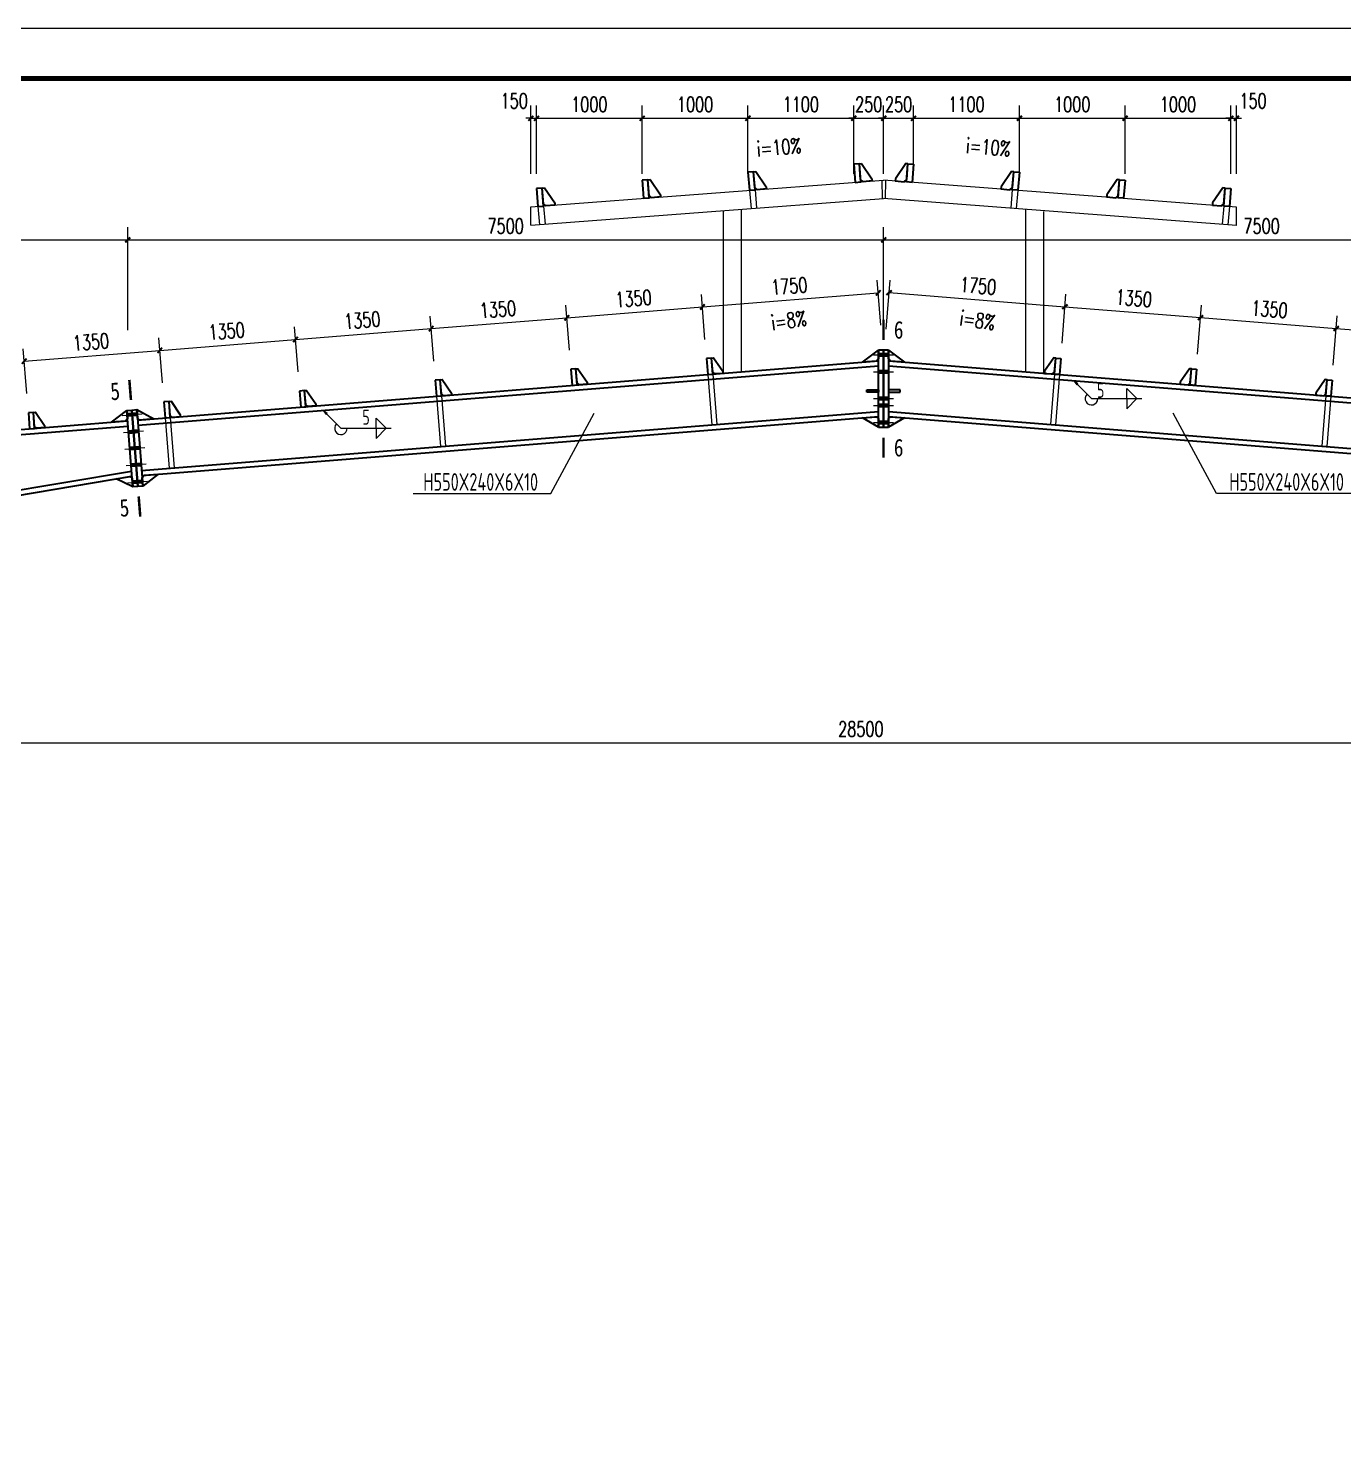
# Model space of a CAD drawing. Extents: x 14475413 to 15955882, y -732572 to -282951.
# Drawn here: x 15643812 to 15669917, y -494784 to -466825 of the extents above; entities that cross this region are included whole.
import ezdxf
from ezdxf.enums import TextEntityAlignment as Align

# ---------------------------------------------------------------- set-up
doc = ezdxf.new("R2010")
doc.units = 0
doc.header["$LTSCALE"] = 1000
doc.header["$MEASUREMENT"] = 0
for name, color, linetype, lineweight in [('10', 7, 'Continuous', 35), ('114', 2, 'Continuous', 18), ('12', 2, 'Continuous', 35), ('14', 2, 'Continuous', 35), ('焊缝标注', 9, 'Continuous', 18)]:
    doc.layers.add(name, color=color, linetype=linetype, lineweight=lineweight)
for name, color, linetype in [('11', 3, 'Continuous'), ('3T_WOOD', 21, 'Continuous'), ('BALCONY', 6, 'Continuous'), ('DIM_SYMB', 3, 'Continuous'), ('PUB_DIM', 3, 'Continuous'), ('PUB_TEXT', 7, 'Continuous'), ('TK', 4, 'Continuous')]:
    doc.layers.add(name, color=color, linetype=linetype)
doc.styles.add('_TCH_DIM', font='SIMPLEX', dxfattribs={"bigfont": 'GBCBIG'})
doc.styles.add('_TCH_DIM_T3', font='SIMPLEX', dxfattribs={"width": 0.705882, "bigfont": 'GBCBIG'})
doc.styles.add('FromPkpm', font='Pkpmeng', dxfattribs={"width": 0.7, "bigfont": 'hztxt'})
doc.styles.add('TSSD_Dimension', font='Tssdeng.shx', dxfattribs={"width": 0.7, "bigfont": 'hztxt.shx'})
doc.styles.add('图框字体', font='', dxfattribs={"width": 0.8})
doc.styles.get('图框字体').set_extended_font_data('NSimSun')
doc.dimstyles.new('_TCH_ARCH&&100', dxfattribs={"dimtxt": 297.5, "dimasz": 100, "dimexe": 250, "dimexo": 300, "dimgap": 126.25, "dimtad": 1, "dimdec": 0, "dimzin": 0, "dimdsep": 46, "dimtxsty": '_TCH_DIM_T3', "dimblk": 'ARCHTICK', "dimcen": 0.09, "dimclrt": 7, "dimazin": 2, "dimtfac": 1, "dimtdec": 0, "dimtix": 1, "dimtmove": 2, "dimatfit": 3, "dimfxl": 0, "dimtolj": 1, "dimtzin": 0, "dimarcsym": 0})

# ---------------------------------------------------------------- blocks, each defined once
blk = doc.blocks.new('GeYuanFrame_62584068', base_point=(20.09, 4.53))
at = {"layer": 'TK'}
blk.add_lwpolyline([(20.09, 4.53), (20.09, 598.53), (1491.09, 598.53), (1491.09, 4.53)], close=True, dxfattribs=at)
at = {"layer": 'TK', "const_width": 1}
blk.add_lwpolyline([(45.09, 588.53), (1481.09, 588.53), (1481.09, 14.53), (45.09, 14.53)], close=True, dxfattribs=at)
blk = doc.blocks.new('_ArchTick')
at = {"color": 0, "linetype": 'ByBlock', "const_width": 0.4}
blk.add_lwpolyline([(-0.5, -0.5), (0.5, 0.5)], dxfattribs=at)
blk = doc.blocks.new('*D722')
at = {"layer": 'Defpoints', "color": 0}
for p in [(15688834, -481001), (15631834, -481816), (15688834, -481816)]:
    blk.add_point(p, dxfattribs=at)
at = {"layer": 'PUB_DIM', "color": 0, "lineweight": -2}
for p, q in [((15631834, -481516), (15631834, -480751)), ((15688834, -481516), (15688834, -480751)), ((15631834, -481001), (15688834, -481001))]:
    blk.add_line(p, q, dxfattribs=at)
at = {"layer": 'PUB_DIM', "color": 0, "lineweight": -2, "xscale": 100, "yscale": 100, "zscale": 100, "rotation": 180}
blk.add_blockref('_ArchTick', (15631834, -481001), dxfattribs=at)
at = {"layer": 'PUB_DIM', "color": 0, "lineweight": -2, "xscale": 100, "yscale": 100, "zscale": 100}
blk.add_blockref('_ArchTick', (15688834, -481001), dxfattribs=at)
at = {"layer": 'PUB_DIM', "color": 7, "insert": (15660334, -480726), "char_height": 297.5, "attachment_point": 5, "style": '_TCH_DIM_T3'}
blk.add_mtext('\\A1;28500', dxfattribs=at)
blk = doc.blocks.new('*D753')
at = {"layer": 'Defpoints', "color": 0}
for p in [(15667786, -468612), (15667675, -470014), (15667786, -470014)]:
    blk.add_point(p, dxfattribs=at)
at = {"layer": 'PUB_DIM', "color": 0, "lineweight": -2}
for p, q in [((15667675, -469714), (15667675, -468362)), ((15667786, -469714), (15667786, -468362)), ((15667675, -468612), (15667575, -468612)), ((15667675, -468612), (15667786, -468612)), ((15667786, -468612), (15667886, -468612))]:
    blk.add_line(p, q, dxfattribs=at)
at = {"layer": 'PUB_DIM', "color": 0, "lineweight": -2, "xscale": 100, "yscale": 100, "zscale": 100}
for p, rotation in [((15667675, -468612), 0.00135150526865857), ((15667786, -468612), 180.0013515052687)]:
    blk.add_blockref('_ArchTick', p, dxfattribs=dict(at, rotation=rotation))
at = {"layer": 'PUB_DIM', "color": 7, "insert": (15668116, -468267), "char_height": 297.5, "attachment_point": 5, "rotation": 0.0014, "style": '_TCH_DIM_T3'}
blk.add_mtext('\\A1;150', dxfattribs=at)
blk = doc.blocks.new('*D754')
at = {"layer": 'Defpoints', "color": 0}
for p in [(15667675, -468612), (15665578, -470015), (15667675, -470014)]:
    blk.add_point(p, dxfattribs=at)
at = {"layer": 'PUB_DIM', "color": 0, "lineweight": -2}
for p, q in [((15665578, -469715), (15665577, -468362)), ((15667675, -469714), (15667675, -468362)), ((15665577, -468612), (15667675, -468612))]:
    blk.add_line(p, q, dxfattribs=at)
at = {"layer": 'PUB_DIM', "color": 0, "lineweight": -2, "xscale": 100, "yscale": 100, "zscale": 100}
for p, rotation in [((15665577, -468612), 180.0013515052563), ((15667675, -468612), 0.001351505256248781)]:
    blk.add_blockref('_ArchTick', p, dxfattribs=dict(at, rotation=rotation))
at = {"layer": 'PUB_DIM', "color": 7, "insert": (15666626, -468337), "char_height": 297.5, "attachment_point": 5, "rotation": 0.0014, "style": '_TCH_DIM_T3'}
blk.add_mtext('\\A1;1000', dxfattribs=at)
blk = doc.blocks.new('*D755')
at = {"layer": 'Defpoints', "color": 0}
for p in [(15665577, -468612), (15663479, -470015), (15665578, -470015)]:
    blk.add_point(p, dxfattribs=at)
at = {"layer": 'PUB_DIM', "color": 0, "lineweight": -2}
for p, q in [((15663479, -469715), (15663479, -468362)), ((15665578, -469715), (15665577, -468362)), ((15663479, -468612), (15665577, -468612))]:
    blk.add_line(p, q, dxfattribs=at)
at = {"layer": 'PUB_DIM', "color": 0, "lineweight": -2, "xscale": 100, "yscale": 100, "zscale": 100}
for p, rotation in [((15663479, -468612), 180.0013515052552), ((15665577, -468612), 0.001351505255180115)]:
    blk.add_blockref('_ArchTick', p, dxfattribs=dict(at, rotation=rotation))
at = {"layer": 'PUB_DIM', "color": 7, "insert": (15664528, -468337), "char_height": 297.5, "attachment_point": 5, "rotation": 0.0014, "style": '_TCH_DIM_T3'}
blk.add_mtext('\\A1;1000', dxfattribs=at)
blk = doc.blocks.new('*D756')
at = {"layer": 'Defpoints', "color": 0}
for p in [(15663479, -468612), (15661379, -470015), (15663479, -470015)]:
    blk.add_point(p, dxfattribs=at)
at = {"layer": 'PUB_DIM', "color": 0, "lineweight": -2}
for p, q in [((15661379, -469715), (15661379, -468362)), ((15663479, -469715), (15663479, -468362)), ((15661379, -468612), (15663479, -468612))]:
    blk.add_line(p, q, dxfattribs=at)
at = {"layer": 'PUB_DIM', "color": 0, "lineweight": -2, "xscale": 100, "yscale": 100, "zscale": 100}
for p, rotation in [((15661379, -468612), 180.0013515052564), ((15663479, -468612), 0.001351505256376004)]:
    blk.add_blockref('_ArchTick', p, dxfattribs=dict(at, rotation=rotation))
at = {"layer": 'PUB_DIM', "color": 7, "insert": (15662429, -468337), "char_height": 297.5, "attachment_point": 5, "rotation": 0.0014, "style": '_TCH_DIM_T3'}
blk.add_mtext('\\A1;1100', dxfattribs=at)
blk = doc.blocks.new('*D757')
at = {"layer": 'Defpoints', "color": 0}
for p in [(15661379, -468612), (15660786, -470015), (15661379, -470015)]:
    blk.add_point(p, dxfattribs=at)
at = {"layer": 'PUB_DIM', "color": 0, "lineweight": -2}
for p, q in [((15660786, -469715), (15660786, -468362)), ((15661379, -469715), (15661379, -468362)), ((15660786, -468612), (15660686, -468612)), ((15660786, -468612), (15661379, -468612)), ((15661379, -468612), (15661479, -468612))]:
    blk.add_line(p, q, dxfattribs=at)
at = {"layer": 'PUB_DIM', "color": 0, "lineweight": -2, "xscale": 100, "yscale": 100, "zscale": 100}
for p, rotation in [((15660786, -468612), 0.001351505256668162), ((15661379, -468612), 180.0013515052567)]:
    blk.add_blockref('_ArchTick', p, dxfattribs=dict(at, rotation=rotation))
at = {"layer": 'PUB_DIM', "color": 7, "insert": (15661083, -468337), "char_height": 297.5, "attachment_point": 5, "rotation": 0.0014, "style": '_TCH_DIM_T3'}
blk.add_mtext('\\A1;250', dxfattribs=at)
blk = doc.blocks.new('*D758')
at = {"layer": 'Defpoints', "color": 0}
for p in [(15653898, -468612), (15653786, -470014), (15653898, -470014)]:
    blk.add_point(p, dxfattribs=at)
at = {"layer": 'PUB_DIM', "color": 0, "lineweight": -2}
for p, q in [((15653786, -469714), (15653786, -468362)), ((15653898, -469714), (15653898, -468362)), ((15653786, -468612), (15653686, -468612)), ((15653786, -468612), (15653898, -468612)), ((15653898, -468612), (15653998, -468612))]:
    blk.add_line(p, q, dxfattribs=at)
at = {"layer": 'PUB_DIM', "color": 0, "lineweight": -2, "xscale": 100, "yscale": 100, "zscale": 100}
for p, rotation in [((15653786, -468612), 359.9986484947314), ((15653898, -468612), 179.9986484947314)]:
    blk.add_blockref('_ArchTick', p, dxfattribs=dict(at, rotation=rotation))
at = {"layer": 'PUB_DIM', "color": 7, "insert": (15653456, -468267), "char_height": 297.5, "attachment_point": 5, "rotation": 359.9986, "style": '_TCH_DIM_T3'}
blk.add_mtext('\\A1;150', dxfattribs=at)
blk = doc.blocks.new('*D759')
at = {"layer": 'Defpoints', "color": 0}
for p in [(15655995, -468612), (15653898, -470014), (15655995, -470015)]:
    blk.add_point(p, dxfattribs=at)
at = {"layer": 'PUB_DIM', "color": 0, "lineweight": -2}
for p, q in [((15653898, -469714), (15653898, -468362)), ((15655995, -469715), (15655995, -468362)), ((15653898, -468612), (15655995, -468612))]:
    blk.add_line(p, q, dxfattribs=at)
at = {"layer": 'PUB_DIM', "color": 0, "lineweight": -2, "xscale": 100, "yscale": 100, "zscale": 100}
for p, rotation in [((15653898, -468612), 179.9986484947437), ((15655995, -468612), 359.9986484947437)]:
    blk.add_blockref('_ArchTick', p, dxfattribs=dict(at, rotation=rotation))
at = {"layer": 'PUB_DIM', "color": 7, "insert": (15654946, -468337), "char_height": 297.5, "attachment_point": 5, "rotation": 359.9986, "style": '_TCH_DIM_T3'}
blk.add_mtext('\\A1;1000', dxfattribs=at)
blk = doc.blocks.new('*D760')
at = {"layer": 'Defpoints', "color": 0}
for p in [(15658093, -468612), (15655995, -470015), (15658093, -470015)]:
    blk.add_point(p, dxfattribs=at)
at = {"layer": 'PUB_DIM', "color": 0, "lineweight": -2}
for p, q in [((15655995, -469715), (15655995, -468362)), ((15658093, -469715), (15658093, -468362)), ((15655995, -468612), (15658093, -468612))]:
    blk.add_line(p, q, dxfattribs=at)
at = {"layer": 'PUB_DIM', "color": 0, "lineweight": -2, "xscale": 100, "yscale": 100, "zscale": 100}
for p, rotation in [((15655995, -468612), 179.9986484947449), ((15658093, -468612), 359.9986484947448)]:
    blk.add_blockref('_ArchTick', p, dxfattribs=dict(at, rotation=rotation))
at = {"layer": 'PUB_DIM', "color": 7, "insert": (15657044, -468337), "char_height": 297.5, "attachment_point": 5, "rotation": 359.9986, "style": '_TCH_DIM_T3'}
blk.add_mtext('\\A1;1000', dxfattribs=at)
blk = doc.blocks.new('*D761')
at = {"layer": 'Defpoints', "color": 0}
for p in [(15660193, -468612), (15658093, -470015), (15660193, -470015)]:
    blk.add_point(p, dxfattribs=at)
at = {"layer": 'PUB_DIM', "color": 0, "lineweight": -2}
for p, q in [((15658093, -469715), (15658093, -468362)), ((15660193, -469715), (15660193, -468362)), ((15658093, -468612), (15660193, -468612))]:
    blk.add_line(p, q, dxfattribs=at)
at = {"layer": 'PUB_DIM', "color": 0, "lineweight": -2, "xscale": 100, "yscale": 100, "zscale": 100}
for p, rotation in [((15658093, -468612), 179.9986484947436), ((15660193, -468612), 359.9986484947436)]:
    blk.add_blockref('_ArchTick', p, dxfattribs=dict(at, rotation=rotation))
at = {"layer": 'PUB_DIM', "color": 7, "insert": (15659143, -468337), "char_height": 297.5, "attachment_point": 5, "rotation": 359.9986, "style": '_TCH_DIM_T3'}
blk.add_mtext('\\A1;1100', dxfattribs=at)
blk = doc.blocks.new('*D762')
at = {"layer": 'Defpoints', "color": 0}
for p in [(15660786, -468612), (15660193, -470015), (15660786, -470015)]:
    blk.add_point(p, dxfattribs=at)
at = {"layer": 'PUB_DIM', "color": 0, "lineweight": -2}
for p, q in [((15660193, -469715), (15660193, -468362)), ((15660786, -469715), (15660786, -468362)), ((15660193, -468612), (15660093, -468612)), ((15660193, -468612), (15660786, -468612)), ((15660786, -468612), (15660886, -468612))]:
    blk.add_line(p, q, dxfattribs=at)
at = {"layer": 'PUB_DIM', "color": 0, "lineweight": -2, "xscale": 100, "yscale": 100, "zscale": 100}
for p, rotation in [((15660193, -468612), 359.9986484947433), ((15660786, -468612), 179.9986484947433)]:
    blk.add_blockref('_ArchTick', p, dxfattribs=dict(at, rotation=rotation))
at = {"layer": 'PUB_DIM', "color": 7, "insert": (15660490, -468337), "char_height": 297.5, "attachment_point": 5, "rotation": 359.9986, "style": '_TCH_DIM_T3'}
blk.add_mtext('\\A1;250', dxfattribs=at)
blk = doc.blocks.new('*D771')
at = {"layer": 'Defpoints', "color": 0}
for p in [(15672457, -472997), (15669683, -473806), (15672375, -474021)]:
    blk.add_point(p, dxfattribs=at)
at = {"layer": 'PUB_DIM', "color": 0, "lineweight": -2}
for p, q in [((15669707, -473507), (15669785, -472532)), ((15669765, -472782), (15672457, -472997)), ((15672399, -473722), (15672477, -472748))]:
    blk.add_line(p, q, dxfattribs=at)
at = {"layer": 'PUB_DIM', "color": 0, "lineweight": -2, "xscale": 100, "yscale": 100, "zscale": 100}
for p, rotation in [((15669765, -472782), 175.4222379499608), ((15672457, -472997), 355.4222379499608)]:
    blk.add_blockref('_ArchTick', p, dxfattribs=dict(at, rotation=rotation))
at = {"layer": 'PUB_DIM', "color": 7, "insert": (15671133, -472615), "char_height": 297.5, "attachment_point": 5, "rotation": 355.4222, "style": '_TCH_DIM_T3'}
blk.add_mtext('\\A1;1350', dxfattribs=at)
blk = doc.blocks.new('*D772')
at = {"layer": 'Defpoints', "color": 0}
for p in [(15669765, -472782), (15666992, -473590), (15669683, -473806)]:
    blk.add_point(p, dxfattribs=at)
at = {"layer": 'PUB_DIM', "color": 0, "lineweight": -2}
for p, q in [((15667016, -473291), (15667094, -472317)), ((15667074, -472566), (15669765, -472782)), ((15669707, -473507), (15669785, -472532))]:
    blk.add_line(p, q, dxfattribs=at)
at = {"layer": 'PUB_DIM', "color": 0, "lineweight": -2, "xscale": 100, "yscale": 100, "zscale": 100}
for p, rotation in [((15667074, -472566), 175.422237949961), ((15669765, -472782), 355.422237949961)]:
    blk.add_blockref('_ArchTick', p, dxfattribs=dict(at, rotation=rotation))
at = {"layer": 'PUB_DIM', "color": 7, "insert": (15668442, -472400), "char_height": 297.5, "attachment_point": 5, "rotation": 355.4222, "style": '_TCH_DIM_T3'}
blk.add_mtext('\\A1;1350', dxfattribs=at)
blk = doc.blocks.new('*D773')
at = {"layer": 'Defpoints', "color": 0}
for p in [(15667074, -472566), (15664301, -473375), (15666992, -473590)]:
    blk.add_point(p, dxfattribs=at)
at = {"layer": 'PUB_DIM', "color": 0, "lineweight": -2}
for p, q in [((15664325, -473076), (15664403, -472101)), ((15664383, -472351), (15667074, -472566)), ((15667016, -473291), (15667094, -472317))]:
    blk.add_line(p, q, dxfattribs=at)
at = {"layer": 'PUB_DIM', "color": 0, "lineweight": -2, "xscale": 100, "yscale": 100, "zscale": 100}
for p, rotation in [((15664383, -472351), 175.422237949962), ((15667074, -472566), 355.422237949962)]:
    blk.add_blockref('_ArchTick', p, dxfattribs=dict(at, rotation=rotation))
at = {"layer": 'PUB_DIM', "color": 7, "insert": (15665750, -472184), "char_height": 297.5, "attachment_point": 5, "rotation": 355.4222, "style": '_TCH_DIM_T3'}
blk.add_mtext('\\A1;1350', dxfattribs=at)
blk = doc.blocks.new('*D774')
at = {"layer": 'Defpoints', "color": 0}
for p in [(15664383, -472351), (15660812, -473095), (15664301, -473375)]:
    blk.add_point(p, dxfattribs=at)
at = {"layer": 'PUB_DIM', "color": 0, "lineweight": -2}
for p, q in [((15660836, -472796), (15660914, -471822)), ((15660894, -472071), (15664383, -472351)), ((15664325, -473076), (15664403, -472101))]:
    blk.add_line(p, q, dxfattribs=at)
at = {"layer": 'PUB_DIM', "color": 0, "lineweight": -2, "xscale": 100, "yscale": 100, "zscale": 100}
for p, rotation in [((15660894, -472071), 175.4222379499608), ((15664383, -472351), 355.4222379499608)]:
    blk.add_blockref('_ArchTick', p, dxfattribs=dict(at, rotation=rotation))
at = {"layer": 'PUB_DIM', "color": 7, "insert": (15662660, -471937), "char_height": 297.5, "attachment_point": 5, "rotation": 355.4222, "style": '_TCH_DIM_T3'}
blk.add_mtext('\\A1;1750', dxfattribs=at)
blk = doc.blocks.new('*D775')
at = {"layer": 'Defpoints', "color": 0}
for p in [(15660679, -472075), (15660754, -473017), (15657265, -473296)]:
    blk.add_point(p, dxfattribs=at)
at = {"layer": 'PUB_DIM', "color": 0, "lineweight": -2}
for p, q in [((15660730, -472718), (15660659, -471826)), ((15657241, -472997), (15657170, -472105)), ((15657190, -472354), (15660679, -472075))]:
    blk.add_line(p, q, dxfattribs=at)
at = {"layer": 'PUB_DIM', "color": 0, "lineweight": -2, "xscale": 100, "yscale": 100, "zscale": 100}
for p, rotation in [((15660679, -472075), 4.57393117541341), ((15657190, -472354), 184.5739311754134)]:
    blk.add_blockref('_ArchTick', p, dxfattribs=dict(at, rotation=rotation))
at = {"layer": 'PUB_DIM', "color": 7, "insert": (15658913, -471941), "char_height": 297.5, "attachment_point": 5, "rotation": 4.5739, "style": '_TCH_DIM_T3'}
blk.add_mtext('\\A1;1750', dxfattribs=at)
blk = doc.blocks.new('*D776')
at = {"layer": 'Defpoints', "color": 0}
for p in [(15657190, -472354), (15657265, -473296), (15654574, -473512)]:
    blk.add_point(p, dxfattribs=at)
at = {"layer": 'PUB_DIM', "color": 0, "lineweight": -2}
for p, q in [((15657241, -472997), (15657170, -472105)), ((15654550, -473213), (15654479, -472320)), ((15654499, -472570), (15657190, -472354))]:
    blk.add_line(p, q, dxfattribs=at)
at = {"layer": 'PUB_DIM', "color": 0, "lineweight": -2, "xscale": 100, "yscale": 100, "zscale": 100}
for p, rotation in [((15654499, -472570), 184.5739311754139), ((15657190, -472354), 4.57393117541388)]:
    blk.add_blockref('_ArchTick', p, dxfattribs=dict(at, rotation=rotation))
at = {"layer": 'PUB_DIM', "color": 7, "insert": (15655822, -472188), "char_height": 297.5, "attachment_point": 5, "rotation": 4.5739, "style": '_TCH_DIM_T3'}
blk.add_mtext('\\A1;1350', dxfattribs=at)
blk = doc.blocks.new('*D777')
at = {"layer": 'Defpoints', "color": 0}
for p in [(15654499, -472570), (15654574, -473512), (15651883, -473727)]:
    blk.add_point(p, dxfattribs=at)
at = {"layer": 'PUB_DIM', "color": 0, "lineweight": -2}
for p, q in [((15654550, -473213), (15654479, -472320)), ((15651859, -473428), (15651787, -472536)), ((15651807, -472785), (15654499, -472570))]:
    blk.add_line(p, q, dxfattribs=at)
at = {"layer": 'PUB_DIM', "color": 0, "lineweight": -2, "xscale": 100, "yscale": 100, "zscale": 100}
for p, rotation in [((15654499, -472570), 4.573931175412659), ((15651807, -472785), 184.5739311754126)]:
    blk.add_blockref('_ArchTick', p, dxfattribs=dict(at, rotation=rotation))
at = {"layer": 'PUB_DIM', "color": 7, "insert": (15653131, -472403), "char_height": 297.5, "attachment_point": 5, "rotation": 4.5739, "style": '_TCH_DIM_T3'}
blk.add_mtext('\\A1;1350', dxfattribs=at)
blk = doc.blocks.new('*D778')
at = {"layer": 'Defpoints', "color": 0}
for p in [(15651807, -472785), (15651883, -473727), (15649191, -473942)]:
    blk.add_point(p, dxfattribs=at)
at = {"layer": 'PUB_DIM', "color": 0, "lineweight": -2}
for p, q in [((15649167, -473643), (15649096, -472751)), ((15649116, -473000), (15651807, -472785)), ((15651859, -473428), (15651787, -472536))]:
    blk.add_line(p, q, dxfattribs=at)
at = {"layer": 'PUB_DIM', "color": 0, "lineweight": -2, "xscale": 100, "yscale": 100, "zscale": 100}
for p, rotation in [((15651807, -472785), 4.5739311754143), ((15649116, -473000), 184.5739311754143)]:
    blk.add_blockref('_ArchTick', p, dxfattribs=dict(at, rotation=rotation))
at = {"layer": 'PUB_DIM', "color": 7, "insert": (15650440, -472618), "char_height": 297.5, "attachment_point": 5, "rotation": 4.5739, "style": '_TCH_DIM_T3'}
blk.add_mtext('\\A1;1350', dxfattribs=at)
blk = doc.blocks.new('*D779')
at = {"layer": 'Defpoints', "color": 0}
for p in [(15649116, -473000), (15646500, -474158), (15649191, -473942)]:
    blk.add_point(p, dxfattribs=at)
at = {"layer": 'PUB_DIM', "color": 0, "lineweight": -2}
for p, q in [((15649167, -473643), (15649096, -472751)), ((15646476, -473859), (15646405, -472966)), ((15646424, -473215), (15649116, -473000))]:
    blk.add_line(p, q, dxfattribs=at)
at = {"layer": 'PUB_DIM', "color": 0, "lineweight": -2, "xscale": 100, "yscale": 100, "zscale": 100}
for p, rotation in [((15649116, -473000), 4.573931175413422), ((15646424, -473215), 184.5739311754134)]:
    blk.add_blockref('_ArchTick', p, dxfattribs=dict(at, rotation=rotation))
at = {"layer": 'PUB_DIM', "color": 7, "insert": (15647748, -472834), "char_height": 297.5, "attachment_point": 5, "rotation": 4.5739, "style": '_TCH_DIM_T3'}
blk.add_mtext('\\A1;1350', dxfattribs=at)
blk = doc.blocks.new('*D780')
at = {"layer": 'Defpoints', "color": 0}
for p in [(15646424, -473215), (15646500, -474158), (15643808, -474373)]:
    blk.add_point(p, dxfattribs=at)
at = {"layer": 'PUB_DIM', "color": 0, "lineweight": -2}
for p, q in [((15646476, -473859), (15646405, -472966)), ((15643784, -474074), (15643713, -473182)), ((15643733, -473431), (15646424, -473215))]:
    blk.add_line(p, q, dxfattribs=at)
at = {"layer": 'PUB_DIM', "color": 0, "lineweight": -2, "xscale": 100, "yscale": 100, "zscale": 100}
for p, rotation in [((15646424, -473215), 4.573931175412672), ((15643733, -473431), 184.5739311754127)]:
    blk.add_blockref('_ArchTick', p, dxfattribs=dict(at, rotation=rotation))
at = {"layer": 'PUB_DIM', "color": 7, "insert": (15645057, -473049), "char_height": 297.5, "attachment_point": 5, "rotation": 4.5739, "style": '_TCH_DIM_T3'}
blk.add_mtext('\\A1;1350', dxfattribs=at)
blk = doc.blocks.new('*D788')
at = {"layer": 'Defpoints', "color": 0}
for p in [(15675786, -471025), (15660786, -473116), (15675786, -473116)]:
    blk.add_point(p, dxfattribs=at)
at = {"layer": 'PUB_DIM', "color": 0, "lineweight": -2}
for p, q in [((15660786, -472816), (15660786, -470775)), ((15675786, -472816), (15675786, -470775)), ((15660786, -471025), (15675786, -471025))]:
    blk.add_line(p, q, dxfattribs=at)
at = {"layer": 'PUB_DIM', "color": 0, "lineweight": -2, "xscale": 100, "yscale": 100, "zscale": 100, "rotation": 180}
blk.add_blockref('_ArchTick', (15660786, -471025), dxfattribs=at)
at = {"layer": 'PUB_DIM', "color": 0, "lineweight": -2, "xscale": 100, "yscale": 100, "zscale": 100}
blk.add_blockref('_ArchTick', (15675786, -471025), dxfattribs=at)
at = {"layer": 'PUB_DIM', "color": 7, "insert": (15668286, -470750), "char_height": 297.5, "attachment_point": 5, "style": '_TCH_DIM_T3'}
blk.add_mtext('\\A1;7500', dxfattribs=at)
blk = doc.blocks.new('*D789')
at = {"layer": 'Defpoints', "color": 0}
for p in [(15660786, -471025), (15645786, -473116), (15660786, -473116)]:
    blk.add_point(p, dxfattribs=at)
at = {"layer": 'PUB_DIM', "color": 0, "lineweight": -2}
for p, q in [((15645786, -472816), (15645786, -470775)), ((15660786, -472816), (15660786, -470775)), ((15645786, -471025), (15660786, -471025))]:
    blk.add_line(p, q, dxfattribs=at)
at = {"layer": 'PUB_DIM', "color": 0, "lineweight": -2, "xscale": 100, "yscale": 100, "zscale": 100, "rotation": 180}
blk.add_blockref('_ArchTick', (15645786, -471025), dxfattribs=at)
at = {"layer": 'PUB_DIM', "color": 0, "lineweight": -2, "xscale": 100, "yscale": 100, "zscale": 100}
blk.add_blockref('_ArchTick', (15660786, -471025), dxfattribs=at)
at = {"layer": 'PUB_DIM', "color": 7, "insert": (15653286, -470750), "char_height": 297.5, "attachment_point": 5, "style": '_TCH_DIM_T3'}
blk.add_mtext('\\A1;7500', dxfattribs=at)
blk = doc.blocks.new('*D790')
at = {"layer": 'Defpoints', "color": 0}
for p in [(15645786, -471025), (15630786, -473116), (15645786, -473116)]:
    blk.add_point(p, dxfattribs=at)
at = {"layer": 'PUB_DIM', "color": 0, "lineweight": -2}
for p, q in [((15630786, -472816), (15630786, -470775)), ((15645786, -472816), (15645786, -470775)), ((15630786, -471025), (15645786, -471025))]:
    blk.add_line(p, q, dxfattribs=at)
at = {"layer": 'PUB_DIM', "color": 0, "lineweight": -2, "xscale": 100, "yscale": 100, "zscale": 100, "rotation": 180}
blk.add_blockref('_ArchTick', (15630786, -471025), dxfattribs=at)
at = {"layer": 'PUB_DIM', "color": 0, "lineweight": -2, "xscale": 100, "yscale": 100, "zscale": 100}
blk.add_blockref('_ArchTick', (15645786, -471025), dxfattribs=at)
at = {"layer": 'PUB_DIM', "color": 7, "insert": (15638286, -470750), "char_height": 297.5, "attachment_point": 5, "style": '_TCH_DIM_T3'}
blk.add_mtext('\\A1;7500', dxfattribs=at)

msp = doc.modelspace()

# ---------------------------------------------------------------- hatches: boundary and pattern name
at = {"layer": '焊缝标注'}
for points in [[(15664557, -473818.3), (15664616.8, -473899.8), (15664638.1, -473878.7)], [(15649664.3, -474406.1), (15649724.2, -474487.5), (15649745.4, -474466.4)]]:
    msp.add_hatch(color=256, dxfattribs=at).paths.add_polyline_path(points)

# ---------------------------------------------------------------- linework, layer by layer
for p, q in [((15660753.2, -469844.6), (15660755.5, -470205.6)), ((15660823.3, -469845), (15660819.2, -470205.8)), ((15658122.5, -470042.2, 4059), (15658156.3, -470400.5, 4059)), ((15658234.6, -470032.7, 4059), (15658265.1, -470391.3, 4059)), ((15663337.7, -470032.7, 4059), (15663307.2, -470391.3, 4059)), ((15663449.9, -470042.2, 4059), (15663416.1, -470400.5, 4059)), ((15653926.3, -470365, 12177), (15653960.1, -470723.3, 12177)), ((15654038.5, -470355.4, 12177), (15654069, -470714, 12177)), ((15667533.8, -470355.4, 12177), (15667503.4, -470714, 12177)), ((15667646, -470365, 12177), (15667612.2, -470723.3, 12177))]:
    msp.add_line(p, q)
at = {"color": 3, "lineweight": 35, "ltscale": 100}
for p, q in [((15645983.2, -474600.2), (15660683.8, -473424.2)), ((15645991.1, -474699.9), (15660683.8, -473524.5)), ((15660883.8, -473424.2), (15675584.4, -474600.2)), ((15660883.8, -473524.5), (15675576.4, -474699.9)), ((15646062.9, -475597), (15660683.8, -474427.4)), ((15660883.8, -474427.4), (15675504.7, -475597)), ((15630783.8, -475816.2), (15645783.8, -474616.2)), ((15630783.8, -475916.5), (15645791.8, -474715.8)), ((15646070.9, -475696.7), (15660683.8, -474527.7)), ((15660883.8, -474527.7), (15675496.7, -475696.7)), ((15631523.8, -478015.2), (15645863.5, -475612.6)), ((15631523.8, -478116.6), (15645871.5, -475712.7))]:
    msp.add_line(p, q, dxfattribs=at)
at = {"layer": '10', "lineweight": 35, "ltscale": 100, "const_width": 50}
for points in [[(15660783.8, -472607.7), (15660783.8, -473007.7)], [(15645818.9, -473800.8), (15645850.8, -474199.5)], [(15660783.8, -475344.2), (15660783.8, -474944.2)], [(15646035.8, -476512.1), (15646003.9, -476113.4)]]:
    msp.add_lwpolyline(points, dxfattribs=at)
at = {"layer": '11'}
for p, q in [((15653786.2, -470368.7, 4735.5), (15660786.2, -469841.8)), ((15667786.2, -470377.3, 4735.5), (15660786.2, -469841.8)), ((15653786.2, -470729.9, 4735.5), (15660786.2, -470203)), ((15667786.2, -470738.5, 4735.5), (15660786.2, -470203)), ((15653786.2, -470729.9), (15653786.2, -470368.7)), ((15657606.2, -473655.9), (15657606.2, -470458)), ((15657966.2, -473634.3), (15657966.2, -470427.4)), ((15663606.2, -473634.3), (15663606.2, -470427.4)), ((15663966.2, -473655.9), (15663966.2, -470458)), ((15667786.2, -470738.5), (15667786.2, -470377.3))]:
    msp.add_line(p, q, dxfattribs=at)
at = {"layer": '114', "lineweight": 18, "ltscale": 100}
for p, q in [((15660583.8, -473304.2), (15660983.8, -473304.2)), ((15660583.8, -473644.5), (15660983.8, -473644.5)), ((15660583.8, -474167.4), (15660983.8, -474167.4)), ((15660583.8, -474307.4), (15660983.8, -474307.4)), ((15645674.5, -474504.5), (15646073.3, -474472.6)), ((15660583.8, -474647.7), (15660983.8, -474647.7)), ((15645701.7, -474843.4), (15646100.4, -474811.5)), ((15645728, -475172.4), (15646126.7, -475140.5)), ((15645754.3, -475501), (15646153, -475469.1)), ((15645781.4, -475840.3), (15646180.1, -475808.4))]:
    msp.add_line(p, q, dxfattribs=at)
at = {"layer": '114', "color": 1, "lineweight": 70, "ltscale": 100}
for p, q in [((15660683.8, -473304.2), (15660883.8, -473304.2)), ((15660683.8, -473644.5), (15660883.8, -473644.5)), ((15660683.8, -474167.4), (15660883.8, -474167.4)), ((15660683.8, -474307.4), (15660883.8, -474307.4)), ((15645774.2, -474496.6), (15645973.6, -474480.6)), ((15660683.8, -474647.7), (15660883.8, -474647.7)), ((15645801.3, -474835.5), (15646000.7, -474819.5)), ((15645827.7, -475164.4), (15646027, -475148.5)), ((15645853.9, -475493), (15646053.3, -475477.1)), ((15645881.1, -475832.3), (15646080.5, -475816.3))]:
    msp.add_line(p, q, dxfattribs=at)
at = {"layer": '12', "color": 6}
for p, q in [((15658205.2, -469673.2, 4059), (15658093.1, -469682.3, 4059)), ((15658093.1, -469682.3, 4059), (15658122.4, -470041.1, 4059)), ((15658205.2, -469673.2, 4059), (15658250.1, -469669.5, 4059)), ((15658234.6, -470032, 4059), (15658205.2, -469673.2, 4059)), ((15658230.9, -469987.1, 4059), (15658205.2, -469673.2, 4059)), ((15658250.1, -469669.5, 4059), (15658455.2, -469968.8, 4059)), ((15660303.5, -469515.4), (15660191.4, -469524.5)), ((15660191.4, -469524.5), (15660220.8, -469883.3)), ((15660303.5, -469515.4), (15660348.4, -469511.7)), ((15660332.9, -469874.2), (15660303.5, -469515.4)), ((15660329.2, -469829.3), (15660303.5, -469515.4)), ((15660348.4, -469511.7), (15660553.5, -469811)), ((15661223.9, -469511.7), (15661018.9, -469811)), ((15661268.8, -469515.4), (15661223.9, -469511.7)), ((15661239.5, -469874.2), (15661268.8, -469515.4)), ((15661243.1, -469829.3), (15661268.8, -469515.4)), ((15661268.8, -469515.4), (15661380.9, -469524.5)), ((15661380.9, -469524.5), (15661351.6, -469883.3)), ((15663322.3, -469669.5, 4059), (15663117.2, -469968.8, 4059)), ((15663367.1, -469673.2, 4059), (15663322.3, -469669.5, 4059)), ((15663337.8, -470032, 4059), (15663367.1, -469673.2, 4059)), ((15663341.4, -469987.1, 4059), (15663367.1, -469673.2, 4059)), ((15663367.1, -469673.2, 4059), (15663479.2, -469682.3, 4059)), ((15663479.2, -469682.3, 4059), (15663449.9, -470041.1, 4059)), ((15656106.9, -469832.1, 8118), (15655994.8, -469841.2, 8118)), ((15655994.8, -469841.2, 8118), (15656024.1, -470200, 8118)), ((15656106.9, -469832.1, 8118), (15656151.8, -469828.4, 8118)), ((15656136.3, -470190.9, 8118), (15656106.9, -469832.1, 8118)), ((15656132.6, -470146, 8118), (15656106.9, -469832.1, 8118)), ((15656151.8, -469828.4, 8118), (15656356.9, -470127.7, 8118)), ((15658279.4, -470028.3, 4059), (15658230.9, -469987.1, 4059)), ((15658455.2, -469968.8, 4059), (15658458.8, -470013.6, 4059)), ((15660220.8, -469883.3), (15660332.9, -469874.2)), ((15660377.7, -469870.5), (15660329.2, -469829.3)), ((15660557.1, -469855.8), (15660377.7, -469870.5)), ((15660553.5, -469811), (15660557.1, -469855.8)), ((15661018.9, -469811), (15661015.2, -469855.8)), ((15661015.2, -469855.8), (15661194.6, -469870.5)), ((15661194.6, -469870.5), (15661243.1, -469829.3)), ((15661351.6, -469883.3), (15661239.5, -469874.2)), ((15663117.2, -469968.8, 4059), (15663113.5, -470013.6, 4059)), ((15663292.9, -470028.3, 4059), (15663341.4, -469987.1, 4059)), ((15665420.6, -469828.4, 8118), (15665215.5, -470127.7, 8118)), ((15665465.4, -469832.1, 8118), (15665420.6, -469828.4, 8118)), ((15665436.1, -470190.9, 8118), (15665465.4, -469832.1, 8118)), ((15665439.7, -470146, 8118), (15665465.4, -469832.1, 8118)), ((15665465.4, -469832.1, 8118), (15665577.5, -469841.2, 8118)), ((15665577.5, -469841.2, 8118), (15665548.2, -470200, 8118)), ((15654009.1, -469995.9, 12177), (15653897, -470005.1, 12177)), ((15653897, -470005.1, 12177), (15653926.3, -470363.9, 12177)), ((15654009.1, -469995.9, 12177), (15654054, -469992.2, 12177)), ((15654038.4, -470354.7, 12177), (15654009.1, -469995.9, 12177)), ((15654034.8, -470309.9, 12177), (15654009.1, -469995.9, 12177)), ((15654054, -469992.2, 12177), (15654259, -470291.5, 12177)), ((15656024.1, -470200, 8118), (15656136.3, -470190.9, 8118)), ((15656181.1, -470187.2, 8118), (15656132.6, -470146, 8118)), ((15656360.5, -470172.5, 8118), (15656181.1, -470187.2, 8118)), ((15656356.9, -470127.7, 8118), (15656360.5, -470172.5, 8118)), ((15658122.4, -470041.1, 4059), (15658234.6, -470032, 4059)), ((15658458.8, -470013.6, 4059), (15658279.4, -470028.3, 4059)), ((15663113.5, -470013.6, 4059), (15663292.9, -470028.3, 4059)), ((15663449.9, -470041.1, 4059), (15663337.8, -470032, 4059)), ((15665215.5, -470127.7, 8118), (15665211.8, -470172.5, 8118)), ((15665211.8, -470172.5, 8118), (15665391.2, -470187.2, 8118)), ((15665391.2, -470187.2, 8118), (15665439.7, -470146, 8118)), ((15665548.2, -470200, 8118), (15665436.1, -470190.9, 8118)), ((15667518.4, -469992.2, 12177), (15667313.3, -470291.5, 12177)), ((15667563.2, -469995.9, 12177), (15667518.4, -469992.2, 12177)), ((15667533.9, -470354.7, 12177), (15667563.2, -469995.9, 12177)), ((15667537.6, -470309.9, 12177), (15667563.2, -469995.9, 12177)), ((15667563.2, -469995.9, 12177), (15667675.4, -470005.1, 12177)), ((15667675.4, -470005.1, 12177), (15667646, -470363.9, 12177)), ((15653926.3, -470363.9, 12177), (15654038.4, -470354.7, 12177)), ((15654083.3, -470351.1, 12177), (15654034.8, -470309.9, 12177)), ((15654262.7, -470336.4, 12177), (15654083.3, -470351.1, 12177)), ((15654259, -470291.5, 12177), (15654262.7, -470336.4, 12177)), ((15667313.3, -470291.5, 12177), (15667309.6, -470336.4, 12177)), ((15667309.6, -470336.4, 12177), (15667489, -470351.1, 12177)), ((15667489, -470351.1, 12177), (15667537.6, -470309.9, 12177)), ((15667646, -470363.9, 12177), (15667533.9, -470354.7, 12177))]:
    msp.add_line(p, q, dxfattribs=at)
at = {"layer": '12', "lineweight": 35, "ltscale": 100}
for p, q in [((15654680.1, -473583.4), (15654580.4, -473591.4)), ((15654580.4, -473591.4), (15654605.9, -473910.4)), ((15654705.6, -473902.4), (15654680.1, -473583.4)), ((15657371.5, -473368.1), (15657271.8, -473376.1)), ((15657271.8, -473376.1), (15657297.3, -473695.1)), ((15657397, -473687.1), (15657371.5, -473368.1)), ((15664175.3, -473687.1), (15664200.9, -473368.1)), ((15664200.9, -473368.1), (15664300.5, -473376.1)), ((15664300.5, -473376.1), (15664275, -473695.1)), ((15666866.7, -473902.4), (15666892.3, -473583.4)), ((15666892.3, -473583.4), (15666991.9, -473591.4)), ((15666991.9, -473591.4), (15666966.4, -473910.4)), ((15651988.7, -473798.8), (15651889, -473806.7)), ((15651889, -473806.7), (15651914.5, -474125.7)), ((15652014.2, -474117.7), (15651988.7, -473798.8)), ((15654605.9, -473910.4), (15654705.6, -473902.4)), ((15657297.3, -473695.1), (15657397, -473687.1)), ((15664275, -473695.1), (15664175.3, -473687.1)), ((15666966.4, -473910.4), (15666866.7, -473902.4)), ((15669558.1, -474117.7), (15669583.7, -473798.7)), ((15669583.7, -473798.7), (15669683.3, -473806.7)), ((15669683.3, -473806.7), (15669657.8, -474125.7)), ((15649297.3, -474014.1), (15649197.6, -474022)), ((15649197.6, -474022), (15649223.1, -474341)), ((15649322.8, -474333), (15649297.3, -474014.1)), ((15651914.5, -474125.7), (15652014.2, -474117.7)), ((15669657.8, -474125.7), (15669558.1, -474117.7)), ((15643914.5, -474444.7), (15643814.8, -474452.7)), ((15643814.8, -474452.7), (15643840.3, -474771.6)), ((15643940, -474763.7), (15643914.5, -474444.7)), ((15646605.9, -474229.4), (15646506.2, -474237.3)), ((15646506.2, -474237.3), (15646531.7, -474556.3)), ((15646631.4, -474548.4), (15646605.9, -474229.4)), ((15649223.1, -474341), (15649322.8, -474333)), ((15646531.7, -474556.3), (15646631.4, -474548.4)), ((15643840.3, -474771.6), (15643940, -474763.7))]:
    msp.add_line(p, q, dxfattribs=at)
for points in [[(15654901.8, -473846.6), (15654905, -473886.5), (15654745.5, -473899.2), (15654702.4, -473862.6), (15654680.1, -473583.4), (15654720, -473580.3)], [(15657593.2, -473631.3), (15657596.4, -473671.2), (15657436.9, -473683.9), (15657393.8, -473647.2), (15657371.5, -473368.1), (15657411.4, -473364.9)], [(15663979.2, -473631.3), (15663976, -473671.2), (15664135.5, -473683.9), (15664178.5, -473647.2), (15664200.9, -473368.1), (15664161, -473364.9)], [(15666670.6, -473846.6), (15666667.4, -473886.5), (15666826.9, -473899.2), (15666869.9, -473862.5), (15666892.3, -473583.4), (15666852.4, -473580.2)], [(15652210.4, -474061.9), (15652213.6, -474101.8), (15652054.1, -474114.5), (15652011, -474077.9), (15651988.7, -473798.8), (15652028.6, -473795.6)], [(15669362, -474061.9), (15669358.8, -474101.8), (15669518.3, -474114.5), (15669561.3, -474077.9), (15669583.7, -473798.7), (15669543.8, -473795.6)], [(15649519, -474277.2), (15649522.2, -474317.1), (15649362.7, -474329.9), (15649319.6, -474293.2), (15649297.3, -474014.1), (15649337.1, -474010.9)], [(15644136.2, -474707.9), (15644139.3, -474747.7), (15643979.9, -474760.5), (15643936.8, -474723.8), (15643914.5, -474444.7), (15643954.3, -474441.5)], [(15646827.6, -474492.5), (15646830.8, -474532.4), (15646671.3, -474545.2), (15646628.2, -474508.5), (15646605.9, -474229.4), (15646645.7, -474226.2)]]:
    msp.add_lwpolyline(points, close=True, dxfattribs=at)
at = {"layer": '14', "lineweight": 35, "ltscale": 100}
for p, q in [((15660364.8, -473449.7), (15660683.8, -473214.2)), ((15660683.8, -474744.2), (15660683.8, -473207.7)), ((15660683.8, -473207.7), (15660783.8, -473207.7)), ((15660683.8, -473214.2), (15660683.8, -473384.2)), ((15660783.8, -474744.2), (15660783.8, -473207.7)), ((15660783.8, -473207.7), (15660883.8, -473207.7)), ((15660783.8, -473207.7), (15660783.8, -474744.2)), ((15660883.8, -473207.7), (15660883.8, -474744.2)), ((15660883.8, -473384.2), (15660883.8, -473214.2)), ((15660883.8, -473214.2), (15661202.8, -473449.7)), ((15660643.9, -473427.4), (15660364.8, -473449.7)), ((15660683.8, -473384.2), (15660643.9, -473427.4)), ((15660923.7, -473427.4), (15660883.8, -473384.2)), ((15661202.8, -473449.7), (15660923.7, -473427.4)), ((15660453.8, -474047.4), (15660453.8, -473997.4)), ((15660453.8, -473997.4), (15660683.8, -473997.4)), ((15660683.8, -474047.4), (15660453.8, -474047.4)), ((15660683.8, -473997.4), (15660683.8, -474047.4)), ((15661113.8, -473997.4), (15660883.8, -473997.4)), ((15660883.8, -473997.4), (15660883.8, -474047.4)), ((15660883.8, -474047.4), (15661113.8, -474047.4)), ((15661113.8, -474047.4), (15661113.8, -473997.4)), ((15645464.8, -474641.7), (15645767, -474406.8)), ((15645767, -474406.8), (15645866.7, -474398.9)), ((15645888.3, -475922), (15645767, -474406.8)), ((15645767, -474406.8), (15645780.6, -474576.3)), ((15645866.7, -474398.9), (15645966.4, -474390.9)), ((15645866.7, -474398.9), (15645988, -475914)), ((15645988, -475914), (15645866.7, -474398.9)), ((15645966.4, -474390.9), (15646087.6, -475906.1)), ((15645980, -474560.3), (15645966.4, -474390.9)), ((15645966.4, -474390.9), (15646302.1, -474574.7)), ((15645743.9, -474619.4), (15645464.8, -474641.7)), ((15645780.6, -474576.3), (15645743.9, -474619.4)), ((15646023, -474597), (15645980, -474560.3)), ((15646302.1, -474574.7), (15646023, -474597)), ((15660364.8, -474553.2), (15660643.9, -474530.9)), ((15660683.8, -474737.7), (15660364.8, -474553.2)), ((15660643.9, -474530.9), (15660683.8, -474567.7)), ((15660683.8, -474567.7), (15660683.8, -474737.7)), ((15660883.8, -474567.7), (15660923.7, -474530.9)), ((15661202.8, -474553.2), (15660883.8, -474737.7)), ((15660883.8, -474737.7), (15660883.8, -474567.7)), ((15660923.7, -474530.9), (15661202.8, -474553.2)), ((15660783.8, -474744.2), (15660683.8, -474744.2)), ((15660883.8, -474744.2), (15660783.8, -474744.2)), ((15645555.9, -475765.5), (15645832.1, -475719.3)), ((15645888.3, -475922), (15645555.9, -475765.5)), ((15645832.1, -475719.3), (15645874.7, -475752.5)), ((15645874.7, -475752.5), (15645888.3, -475922)), ((15646074.1, -475736.6), (15646110.7, -475693.5)), ((15646087.6, -475906), (15646074.1, -475736.6)), ((15646389.9, -475671.2), (15646087.6, -475906)), ((15646110.7, -475693.5), (15646389.9, -475671.2)), ((15645988, -475914), (15645888.3, -475922)), ((15646087.6, -475906.1), (15645988, -475914))]:
    msp.add_line(p, q, dxfattribs=at)
at = {"layer": '3T_WOOD', "ltscale": 0.5}
for p, q in [((15657297.3, -473695.1), (15657377.1, -474692.3)), ((15657397, -473687.1), (15657476.8, -474684.3)), ((15651914.5, -474125.7), (15651994.3, -475122.9)), ((15652014.2, -474117.7), (15652094, -475114.9)), ((15646531.7, -474556.3), (15646611.5, -475553.5)), ((15646631.4, -474548.4), (15646711.2, -475545.6))]:
    msp.add_line(p, q, dxfattribs=at)
for points in [[(15664175.3, -473687.1), (15664095.6, -474683.9)], [(15664275, -473695.1), (15664195.3, -474691.9)], [(15669558.1, -474117.8), (15669478.4, -475114.6)], [(15669657.8, -474125.7), (15669578.1, -475122.5)]]:
    msp.add_lwpolyline(points, dxfattribs=at)
at = {"layer": 'BALCONY'}
for p, q in [((15651452.4, -476052.6), (15654181.7, -476052.6)), ((15670119.9, -476052.6), (15667390.6, -476052.6))]:
    msp.add_line(p, q, dxfattribs=at)
for points in [[(15651452.4, -476052.6), (15654181.7, -476052.6), (15655041, -474463.9)], [(15670119.9, -476052.6), (15667390.6, -476052.6), (15666531.3, -474463.9)]]:
    msp.add_lwpolyline(points, dxfattribs=at)
at = {"layer": 'DIM_SYMB'}
for points in [[(15660079.9, -472759.4, 0, 0, 0), (15658134.2, -473045.7, 80, 0, 0), (15657837.4, -473089.4, 0, 0, 0)], [(15661492.5, -472759.4, 0, 0, 0), (15663438.2, -473045.7, 80, 0, 0), (15663735, -473089.4, 0, 0, 0)]]:
    msp.add_lwpolyline(points, format="xyseb", dxfattribs=at)
at = {"layer": 'PUB_DIM'}
for points in [[(15659979.6, -469394.5, 0, 0, 0), (15657786.4, -469567.3, 80, 0, 0), (15657487.4, -469590.8, 0, 0, 0)], [(15661592.7, -469394.5, 0, 0, 0), (15663785.9, -469567.3, 80, 0, 0), (15664085, -469590.8, 0, 0, 0)]]:
    msp.add_lwpolyline(points, format="xyseb", dxfattribs=at)
at = {"layer": '焊缝标注', "lineweight": 18, "ltscale": 100}
for p, q in [((15664557, -473818.3), (15664909.5, -474172.9)), ((15664909.5, -474172.9), (15665909.5, -474172.9)), ((15665609.5, -473972.9), (15665809.5, -474172.9)), ((15665609.5, -474172.9), (15665609.5, -473972.9)), ((15665609.5, -474372.9), (15665809.5, -474172.9)), ((15665609.5, -474172.9), (15665609.5, -474372.9)), ((15649664.3, -474406.1), (15650016.9, -474760.6)), ((15650716.9, -474560.6), (15650916.9, -474760.6)), ((15650716.9, -474760.6), (15650716.9, -474560.6)), ((15650016.9, -474760.6), (15651016.9, -474760.6)), ((15650716.9, -474960.6), (15650916.9, -474760.6)), ((15650716.9, -474760.6), (15650716.9, -474960.6))]:
    msp.add_line(p, q, dxfattribs=at)
at = {"layer": '焊缝标注', "linetype": 'Continuous'}
for points in [[(15664557, -473818.3), (15664616.8, -473899.8), (15664638.1, -473878.7)], [(15649664.3, -474406.1), (15649724.2, -474487.5), (15649745.4, -474466.4)]]:
    msp.add_lwpolyline(points, close=True, dxfattribs=at)
at = {"layer": '焊缝标注', "lineweight": 18, "ltscale": 100}
for centre in [(15664909.5, -474172.9), (15650016.9, -474760.6)]:
    msp.add_arc(centre, 125, 134.8405, 0, dxfattribs=at)

# ---------------------------------------------------------------- block references
at = {"layer": '3T_WOOD', "xscale": 100, "yscale": 100, "zscale": 100}
msp.add_blockref('GeYuanFrame_62584068', (15559744.5, -526225.4), dxfattribs=at)

# ---------------------------------------------------------------- texts
at = {"layer": '10', "lineweight": 25, "style": '图框字体', "width": 0.8}
for p in [(15661083.8, -472807.7), (15661083.8, -475144.2)]:
    msp.add_text('6', height=350, dxfattribs=at).set_placement(p, align=Align.MIDDLE_CENTER)
for p in [(15645535.8, -474024.1), (15645720.8, -476336.7)]:
    msp.add_text('5', height=350, rotation=4.57446, dxfattribs=at).set_placement(p, align=Align.MIDDLE_CENTER)
at = {"layer": 'BALCONY', "style": 'TSSD_Dimension', "width": 0.7}
for p in [(15652790.5, -475824.6), (15668781.9, -475824.6)]:
    msp.add_text('H550X240X6X10', height=350, dxfattribs=at).set_placement(p, align=Align.MIDDLE)
at = {"layer": 'PUB_TEXT', "style": '_TCH_DIM', "width": 0.705882}
for s, rotation, p in [('i=10%', 4.50496, (15658282.5, -469370.4)), ('i=10%', 355.49504, (15662412.5, -469301.2)), ('i=8%', 8.37198, (15658579.5, -472821)), ('i=8%', 351.62802, (15662280.6, -472716.2))]:
    msp.add_text(s, height=297.5, rotation=rotation, dxfattribs=at).set_placement(p)
at = {"layer": '焊缝标注', "lineweight": 25, "style": 'FromPkpm', "width": 0.7}
for p in [(15665091.5, -474157.7), (15650516.9, -474690.6)]:
    msp.add_text('5', height=300, dxfattribs=at).set_placement(p, align=Align.CENTER)

# ---------------------------------------------------------------- dimensions: what is measured, and where the dimension line sits
at = {"layer": 'PUB_DIM'}
for base, p1, p2, angle, picture, middle in [((15653897.8, -468611.8), (15653786.1, -470014.5), (15653897.7, -470014.5), 359.99865, '*D758', (15653456.2, -468266.8)), ((15667786.2, -468611.8), (15667674.6, -470014.5), (15667786.2, -470014.5), 0.00135, '*D753', (15668116.2, -468266.8))]:
    dim = msp.add_linear_dim(base=base, p1=p1, p2=p2, angle=angle, text='150', dimstyle='_TCH_ARCH&&100', dxfattribs=at)
    dim.commit()
    dim.dimension.update_dxf_attribs({"geometry": picture, "text_midpoint": middle, "dimtype": 161})
for p1, p2, distance, text, picture, middle in [((15653897.7, -470014.5), (15655994.8, -470014.5), 1402.7, '1000', '*D759', (15654946.3, -468336.8)), ((15655994.8, -470014.5), (15658093.1, -470014.6), 1402.7, '1000', '*D760', (15657044, -468336.9)), ((15658093.1, -470014.6), (15660193.2, -470014.6), 1402.7, '1100', '*D761', (15659143.2, -468336.9)), ((15660193.2, -470014.6), (15660786.1, -470014.6), 1402.7, '250', '*D762', (15660489.7, -468337)), ((15660786.2, -470014.6), (15661379.1, -470014.6), 1402.7, '250', '*D757', (15661082.6, -468337)), ((15661379.1, -470014.6), (15663479.2, -470014.6), 1402.7, '1100', '*D756', (15662429.1, -468336.9)), ((15663479.2, -470014.6), (15665577.5, -470014.5), 1402.7, '1000', '*D755', (15664528.3, -468336.9)), ((15665577.5, -470014.5), (15667674.6, -470014.5), 1402.7, '1000', '*D754', (15666626, -468336.8)), ((15630786.2, -473116), (15645786.2, -473116), 2090.9, '7500', '*D790', (15638286.2, -470750.1)), ((15645786.2, -473116), (15660786.2, -473116), 2090.9, '7500', '*D789', (15653286.2, -470750.1)), ((15660786.2, -473116), (15675786.2, -473116), 2090.9, '7500', '*D788', (15668286.2, -470750.1)), ((15657265.4, -473296.4), (15660754.3, -473017.2), 945.1, '1750', '*D775', (15658912.5, -471940.5)), ((15660811.8, -473095.2), (15664300.6, -473374.6), 1027.2, '1750', '*D774', (15662660.1, -471936.9)), ((15651882.6, -473727), (15654574, -473511.7), 945.1, '1350', '*D777', (15653131, -472403.1)), ((15654574, -473511.7), (15657265.4, -473296.4), 945.1, '1350', '*D776', (15655822.4, -472187.7)), ((15664300.6, -473374.6), (15666992, -473590.1), 1027.2, '1350', '*D773', (15665750.2, -472184.3)), ((15666992, -473590.1), (15669683.4, -473805.6), 1027.2, '1350', '*D772', (15668441.6, -472399.8)), ((15649191.2, -473942.3), (15651882.6, -473727), 945.1, '1350', '*D778', (15650439.6, -472618.4)), ((15669683.4, -473805.6), (15672374.8, -474021.1), 1027.2, '1350', '*D771', (15671133, -472615.3)), ((15646499.8, -474157.6), (15649191.2, -473942.3), 945.1, '1350', '*D779', (15647748.2, -472833.7)), ((15643808.4, -474372.9), (15646499.8, -474157.6), 945.1, '1350', '*D780', (15645056.8, -473049)), ((15631833.8, -481816.2), (15688833.8, -481816.2), 815, '28500', '*D722', (15660333.8, -480726.2))]:
    dim = msp.add_aligned_dim(p1=p1, p2=p2, distance=distance, text=text, dimstyle='_TCH_ARCH&&100', dxfattribs=at)
    dim.commit()
    dim.dimension.update_dxf_attribs({"geometry": picture, "text_midpoint": middle})

doc.saveas('drawing.dxf')
